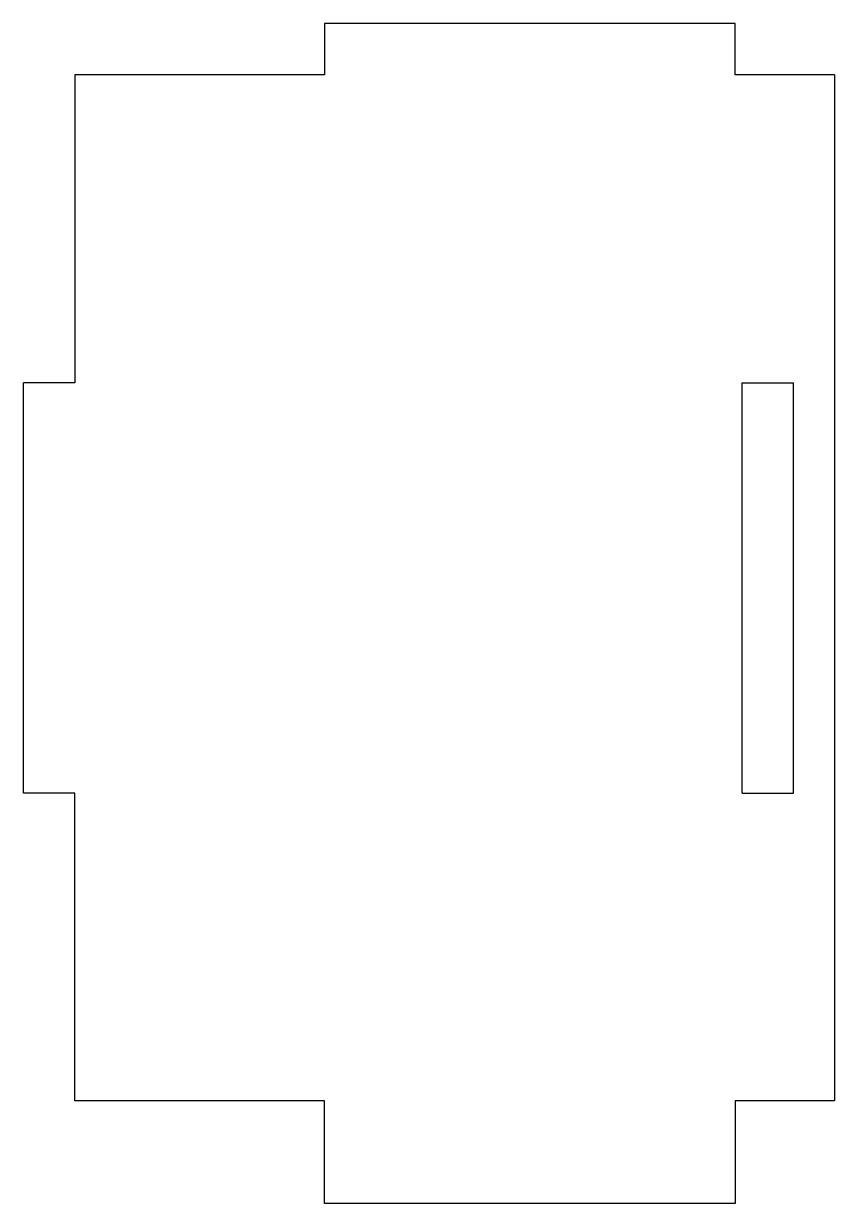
# Model space of a CAD drawing. Header units: millimetres. Extents: x -98 to -58.5, y -30 to 27.5.
import ezdxf

# ---------------------------------------------------------------- set-up
doc = ezdxf.new("R2010")
doc.units = ezdxf.units.MM

msp = doc.modelspace()

# ---------------------------------------------------------------- linework, layer by layer
at = {"color": 7, "linetype": 'Continuous', "lineweight": 25}
for p, q in [((-83.333, 27.5), (-83.333, 25)), ((-63.333, 27.5), (-83.333, 27.5)), ((-63.333, 25), (-63.333, 27.5)), ((-95.5, 25), (-95.5, 10)), ((-83.333, 25), (-95.5, 25)), ((-58.5, 25), (-63.333, 25)), ((-58.5, 25), (-58.5, -25)), ((-95.5, 10), (-98, 10)), ((-98, -10), (-98, 10)), ((-63, 10), (-60.5, 10)), ((-63, -10), (-63, 10)), ((-60.5, -10), (-60.5, 10)), ((-95.5, -10), (-98, -10)), ((-95.5, -25), (-95.5, -10)), ((-63, -10), (-60.5, -10)), ((-83.333, -25), (-95.5, -25)), ((-83.333, -30), (-83.333, -25)), ((-58.5, -25), (-63.333, -25)), ((-63.333, -25), (-63.333, -30)), ((-63.333, -30), (-83.333, -30))]:
    msp.add_line(p, q, dxfattribs=at)

doc.saveas('drawing.dxf')
